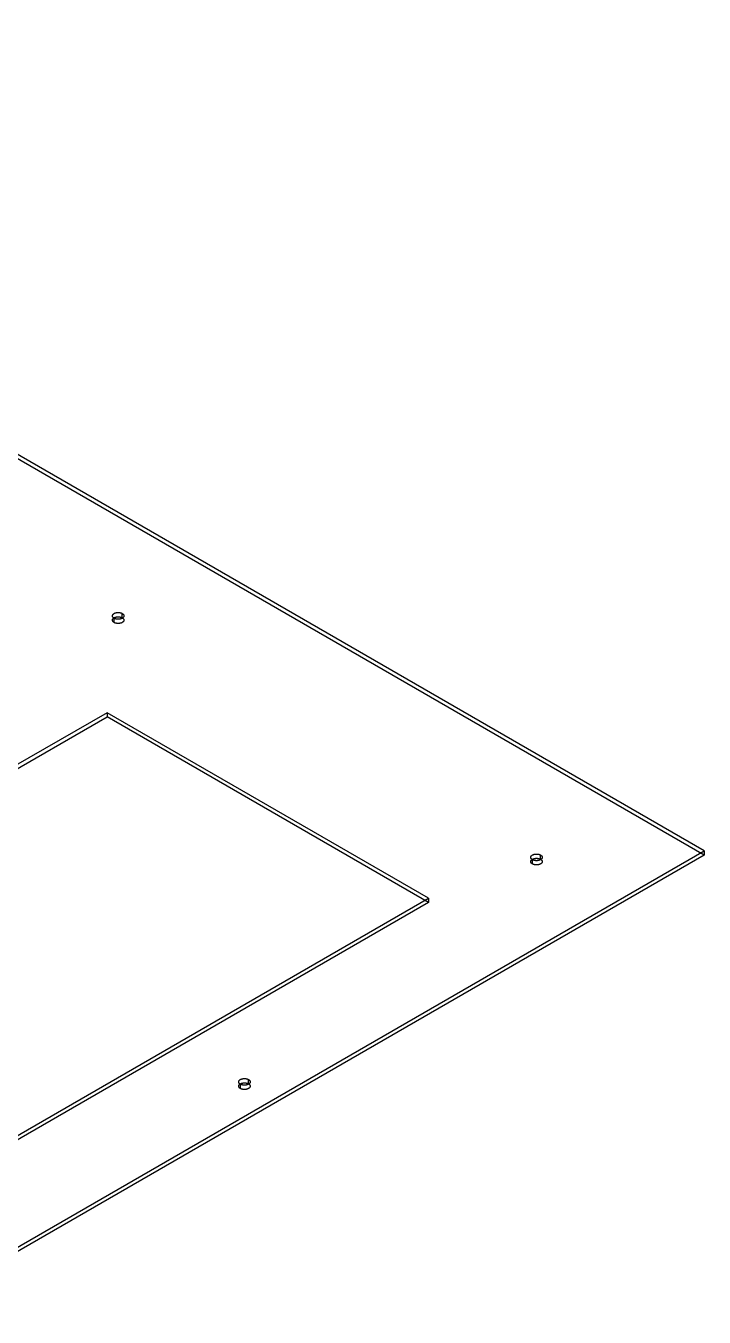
# Model space of a CAD drawing. Header units: inches. Extents: x 5 to 369, y 5 to 237.
# Drawn here: x 130.24 to 141.24, y 24.29 to 45.23 of the extents above; entities that cross this region are included whole.
import ezdxf

# ---------------------------------------------------------------- set-up
doc = ezdxf.new("R2010")
doc.units = ezdxf.units.IN
doc.header["$MEASUREMENT"] = 0

msp = doc.modelspace()

# ---------------------------------------------------------------- linework, layer by layer
at = {"layer": 'OUTLINE'}
for p, q in [((141.236, 31.854), (113.319, 47.972)), ((141.236, 31.784), (113.319, 47.902)), ((131.641, 35.671), (131.642, 35.673)), ((131.641, 35.668), (131.641, 35.671)), ((131.641, 35.665), (131.641, 35.668)), ((131.641, 35.663), (131.641, 35.665)), ((131.641, 35.66), (131.641, 35.663)), ((131.642, 35.657), (131.641, 35.66)), ((131.641, 35.601), (131.642, 35.603)), ((131.642, 35.676), (131.643, 35.678)), ((131.642, 35.673), (131.642, 35.676)), ((131.642, 35.655), (131.642, 35.657)), ((131.643, 35.652), (131.642, 35.655)), ((131.642, 35.606), (131.643, 35.609)), ((131.642, 35.603), (131.642, 35.606)), ((131.643, 35.678), (131.645, 35.681)), ((131.645, 35.65), (131.643, 35.652)), ((131.643, 35.609), (131.645, 35.611)), ((131.645, 35.681), (131.646, 35.683)), ((131.646, 35.647), (131.645, 35.65)), ((131.645, 35.611), (131.646, 35.614)), ((131.646, 35.683), (131.648, 35.686)), ((131.648, 35.645), (131.646, 35.647)), ((131.646, 35.614), (131.648, 35.616)), ((131.648, 35.686), (131.65, 35.688)), ((131.65, 35.642), (131.648, 35.645)), ((131.648, 35.616), (131.65, 35.619)), ((131.65, 35.688), (131.652, 35.691)), ((131.652, 35.64), (131.65, 35.642)), ((131.65, 35.619), (131.652, 35.621)), ((131.652, 35.691), (131.654, 35.693)), ((131.654, 35.638), (131.652, 35.64)), ((131.652, 35.621), (131.654, 35.623)), ((131.654, 35.693), (131.656, 35.695)), ((131.656, 35.635), (131.654, 35.638)), ((131.654, 35.623), (131.656, 35.626)), ((131.656, 35.695), (131.659, 35.697)), ((131.659, 35.633), (131.656, 35.635)), ((131.656, 35.626), (131.659, 35.628)), ((131.659, 35.697), (131.662, 35.7)), ((131.662, 35.631), (131.659, 35.633)), ((131.659, 35.628), (131.662, 35.63)), ((131.662, 35.7), (131.665, 35.702)), ((131.662, 35.63), (131.665, 35.632)), ((131.665, 35.629), (131.662, 35.631)), ((131.665, 35.702), (131.668, 35.703)), ((131.665, 35.632), (131.668, 35.634)), ((131.668, 35.627), (131.665, 35.629)), ((131.668, 35.703), (131.671, 35.705)), ((131.668, 35.634), (131.671, 35.636)), ((131.668, 35.557), (131.668, 35.627)), ((131.671, 35.625), (131.668, 35.627)), ((131.671, 35.705), (131.675, 35.707)), ((131.671, 35.636), (131.675, 35.637)), ((131.675, 35.624), (131.671, 35.625)), ((131.675, 35.707), (131.678, 35.709)), ((131.675, 35.637), (131.678, 35.639)), ((131.678, 35.622), (131.675, 35.624)), ((131.678, 35.709), (131.682, 35.71)), ((131.678, 35.639), (131.682, 35.64)), ((131.682, 35.62), (131.678, 35.622)), ((131.682, 35.71), (131.686, 35.712)), ((131.682, 35.64), (131.686, 35.642)), ((131.686, 35.619), (131.682, 35.62)), ((131.686, 35.712), (131.69, 35.713)), ((131.686, 35.642), (131.69, 35.643)), ((131.69, 35.618), (131.686, 35.619)), ((131.69, 35.713), (131.694, 35.714)), ((131.69, 35.643), (131.694, 35.644)), ((131.694, 35.617), (131.69, 35.618)), ((131.694, 35.714), (131.698, 35.715)), ((131.694, 35.644), (131.698, 35.645)), ((131.698, 35.615), (131.694, 35.617)), ((131.698, 35.715), (131.703, 35.716)), ((131.698, 35.645), (131.703, 35.646)), ((131.703, 35.614), (131.698, 35.615)), ((131.703, 35.716), (131.707, 35.717)), ((131.703, 35.646), (131.707, 35.647)), ((131.707, 35.614), (131.703, 35.614)), ((131.707, 35.717), (131.711, 35.718)), ((131.707, 35.647), (131.711, 35.648)), ((131.711, 35.613), (131.707, 35.614)), ((131.711, 35.718), (131.716, 35.718)), ((131.711, 35.648), (131.716, 35.648)), ((131.716, 35.612), (131.711, 35.613)), ((131.716, 35.718), (131.72, 35.719)), ((131.716, 35.648), (131.72, 35.649)), ((131.72, 35.612), (131.716, 35.612)), ((131.72, 35.719), (131.725, 35.719)), ((131.72, 35.649), (131.725, 35.649)), ((131.725, 35.612), (131.72, 35.612)), ((131.725, 35.719), (131.73, 35.719)), ((131.725, 35.649), (131.73, 35.649)), ((131.73, 35.611), (131.725, 35.612)), ((131.73, 35.719), (131.734, 35.719)), ((131.73, 35.649), (131.734, 35.65)), ((131.734, 35.611), (131.73, 35.611)), ((131.734, 35.719), (131.739, 35.719)), ((131.734, 35.65), (131.739, 35.649)), ((131.739, 35.611), (131.734, 35.611)), ((131.739, 35.719), (131.743, 35.719)), ((131.739, 35.649), (131.743, 35.649)), ((131.743, 35.612), (131.739, 35.611)), ((131.743, 35.719), (131.748, 35.719)), ((131.743, 35.649), (131.748, 35.649)), ((131.748, 35.612), (131.743, 35.612)), ((131.748, 35.719), (131.752, 35.718)), ((131.748, 35.649), (131.752, 35.648)), ((131.752, 35.612), (131.748, 35.612)), ((131.752, 35.718), (131.757, 35.718)), ((131.752, 35.648), (131.757, 35.648)), ((131.757, 35.613), (131.752, 35.612)), ((131.757, 35.718), (131.761, 35.717)), ((131.757, 35.648), (131.761, 35.647)), ((131.761, 35.614), (131.757, 35.613)), ((131.761, 35.717), (131.766, 35.716)), ((131.761, 35.647), (131.766, 35.646)), ((131.766, 35.614), (131.761, 35.614)), ((131.766, 35.716), (131.77, 35.715)), ((131.766, 35.646), (131.77, 35.645)), ((131.77, 35.615), (131.766, 35.614)), ((131.77, 35.715), (131.774, 35.714)), ((131.77, 35.645), (131.774, 35.644)), ((131.774, 35.617), (131.77, 35.615)), ((131.774, 35.714), (131.778, 35.713)), ((131.774, 35.644), (131.778, 35.643)), ((131.778, 35.618), (131.774, 35.617)), ((131.778, 35.713), (131.782, 35.712)), ((131.778, 35.643), (131.782, 35.642)), ((131.782, 35.619), (131.778, 35.618)), ((131.782, 35.712), (131.786, 35.71)), ((131.782, 35.642), (131.786, 35.64)), ((131.786, 35.62), (131.782, 35.619)), ((131.786, 35.71), (131.79, 35.709)), ((131.786, 35.64), (131.79, 35.639)), ((131.79, 35.622), (131.786, 35.62)), ((131.79, 35.709), (131.793, 35.707)), ((131.79, 35.639), (131.793, 35.637)), ((131.793, 35.624), (131.79, 35.622)), ((131.793, 35.707), (131.797, 35.705)), ((131.793, 35.637), (131.797, 35.636)), ((131.797, 35.625), (131.793, 35.624)), ((131.797, 35.705), (131.8, 35.703)), ((131.797, 35.636), (131.8, 35.634)), ((131.8, 35.627), (131.797, 35.625)), ((131.8, 35.634), (131.8, 35.703)), ((131.8, 35.703), (131.803, 35.702)), ((131.8, 35.634), (131.803, 35.632)), ((131.803, 35.629), (131.8, 35.627)), ((131.803, 35.702), (131.806, 35.7)), ((131.803, 35.632), (131.806, 35.63)), ((131.806, 35.631), (131.803, 35.629)), ((131.806, 35.7), (131.809, 35.697)), ((131.809, 35.633), (131.806, 35.631)), ((131.806, 35.63), (131.809, 35.628)), ((131.809, 35.697), (131.812, 35.695)), ((131.812, 35.635), (131.809, 35.633)), ((131.809, 35.628), (131.812, 35.626)), ((131.812, 35.695), (131.814, 35.693)), ((131.814, 35.638), (131.812, 35.635)), ((131.812, 35.626), (131.814, 35.623)), ((131.814, 35.693), (131.817, 35.691)), ((131.817, 35.64), (131.814, 35.638)), ((131.814, 35.623), (131.817, 35.621)), ((131.817, 35.691), (131.819, 35.688)), ((131.819, 35.642), (131.817, 35.64)), ((131.817, 35.621), (131.819, 35.619)), ((131.819, 35.688), (131.82, 35.686)), ((131.82, 35.645), (131.819, 35.642)), ((131.819, 35.619), (131.82, 35.616)), ((131.82, 35.686), (131.822, 35.683)), ((131.822, 35.647), (131.82, 35.645)), ((131.82, 35.616), (131.822, 35.614)), ((131.822, 35.683), (131.824, 35.681)), ((131.824, 35.65), (131.822, 35.647)), ((131.822, 35.614), (131.824, 35.611)), ((131.824, 35.681), (131.825, 35.678)), ((131.825, 35.652), (131.824, 35.65)), ((131.824, 35.611), (131.825, 35.609)), ((131.825, 35.678), (131.826, 35.676)), ((131.826, 35.655), (131.825, 35.652)), ((131.825, 35.609), (131.826, 35.606)), ((131.826, 35.676), (131.827, 35.673)), ((131.827, 35.657), (131.826, 35.655)), ((131.826, 35.606), (131.827, 35.603)), ((131.827, 35.673), (131.827, 35.671)), ((131.827, 35.671), (131.827, 35.668)), ((131.827, 35.668), (131.828, 35.665)), ((131.828, 35.665), (131.827, 35.663)), ((131.827, 35.663), (131.827, 35.66)), ((131.827, 35.66), (131.827, 35.657)), ((131.827, 35.603), (131.827, 35.601)), ((131.641, 35.598), (131.641, 35.601)), ((131.641, 35.596), (131.641, 35.598)), ((131.641, 35.593), (131.641, 35.596)), ((131.641, 35.59), (131.641, 35.593)), ((131.642, 35.588), (131.641, 35.59)), ((131.642, 35.585), (131.642, 35.588)), ((131.643, 35.582), (131.642, 35.585)), ((131.645, 35.58), (131.643, 35.582)), ((131.646, 35.577), (131.645, 35.58)), ((131.648, 35.575), (131.646, 35.577)), ((131.65, 35.572), (131.648, 35.575)), ((131.652, 35.57), (131.65, 35.572)), ((131.654, 35.568), (131.652, 35.57)), ((131.656, 35.566), (131.654, 35.568)), ((131.659, 35.563), (131.656, 35.566)), ((131.662, 35.561), (131.659, 35.563)), ((131.665, 35.559), (131.662, 35.561)), ((131.668, 35.557), (131.665, 35.559)), ((131.671, 35.556), (131.668, 35.557)), ((131.675, 35.554), (131.671, 35.556)), ((131.678, 35.552), (131.675, 35.554)), ((131.682, 35.551), (131.678, 35.552)), ((131.686, 35.549), (131.682, 35.551)), ((131.69, 35.548), (131.686, 35.549)), ((131.694, 35.547), (131.69, 35.548)), ((131.698, 35.546), (131.694, 35.547)), ((131.703, 35.545), (131.698, 35.546)), ((131.707, 35.544), (131.703, 35.545)), ((131.711, 35.543), (131.707, 35.544)), ((131.716, 35.543), (131.711, 35.543)), ((131.72, 35.542), (131.716, 35.543)), ((131.725, 35.542), (131.72, 35.542)), ((131.73, 35.542), (131.725, 35.542)), ((131.734, 35.542), (131.73, 35.542)), ((131.739, 35.542), (131.734, 35.542)), ((131.743, 35.542), (131.739, 35.542)), ((131.748, 35.542), (131.743, 35.542)), ((131.752, 35.543), (131.748, 35.542)), ((131.757, 35.543), (131.752, 35.543)), ((131.761, 35.544), (131.757, 35.543)), ((131.766, 35.545), (131.761, 35.544)), ((131.77, 35.546), (131.766, 35.545)), ((131.774, 35.547), (131.77, 35.546)), ((131.778, 35.548), (131.774, 35.547)), ((131.782, 35.549), (131.778, 35.548)), ((131.786, 35.551), (131.782, 35.549)), ((131.79, 35.552), (131.786, 35.551)), ((131.793, 35.554), (131.79, 35.552)), ((131.797, 35.556), (131.793, 35.554)), ((131.8, 35.557), (131.797, 35.556)), ((131.803, 35.559), (131.8, 35.557)), ((131.806, 35.561), (131.803, 35.559)), ((131.809, 35.563), (131.806, 35.561)), ((131.812, 35.566), (131.809, 35.563)), ((131.814, 35.568), (131.812, 35.566)), ((131.817, 35.57), (131.814, 35.568)), ((131.819, 35.572), (131.817, 35.57)), ((131.82, 35.575), (131.819, 35.572)), ((131.822, 35.577), (131.82, 35.575)), ((131.824, 35.58), (131.822, 35.577)), ((131.825, 35.582), (131.824, 35.58)), ((131.826, 35.585), (131.825, 35.582)), ((131.827, 35.588), (131.826, 35.585)), ((131.827, 35.601), (131.827, 35.598)), ((131.827, 35.598), (131.828, 35.596)), ((131.828, 35.596), (131.827, 35.593)), ((131.827, 35.593), (131.827, 35.59)), ((131.827, 35.59), (131.827, 35.588)), ((131.553, 34.095), (123.048, 29.185)), ((123.048, 29.115), (131.553, 34.026)), ((131.553, 34.095), (131.553, 34.026)), ((136.765, 31.086), (131.553, 34.095)), ((136.765, 31.016), (131.553, 34.026)), ((128.26, 24.361), (141.236, 31.854)), ((141.236, 31.854), (141.236, 31.784)), ((141.236, 31.784), (128.26, 24.292)), ((138.424, 31.754), (138.425, 31.757)), ((138.424, 31.752), (138.424, 31.754)), ((138.424, 31.749), (138.424, 31.752)), ((138.424, 31.746), (138.424, 31.749)), ((138.424, 31.744), (138.424, 31.746)), ((138.425, 31.741), (138.424, 31.744)), ((138.424, 31.685), (138.425, 31.687)), ((138.424, 31.682), (138.424, 31.685)), ((138.424, 31.679), (138.424, 31.682)), ((138.424, 31.677), (138.424, 31.679)), ((138.424, 31.674), (138.424, 31.677)), ((138.425, 31.671), (138.424, 31.674)), ((138.425, 31.76), (138.426, 31.762)), ((138.425, 31.757), (138.425, 31.76)), ((138.425, 31.739), (138.425, 31.741)), ((138.426, 31.736), (138.425, 31.739)), ((138.425, 31.69), (138.426, 31.692)), ((138.425, 31.687), (138.425, 31.69)), ((138.425, 31.669), (138.425, 31.671)), ((138.426, 31.666), (138.425, 31.669)), ((138.426, 31.762), (138.428, 31.765)), ((138.428, 31.733), (138.426, 31.736)), ((138.426, 31.692), (138.428, 31.695)), ((138.428, 31.664), (138.426, 31.666)), ((138.428, 31.765), (138.429, 31.767)), ((138.429, 31.731), (138.428, 31.733)), ((138.428, 31.695), (138.429, 31.697)), ((138.429, 31.661), (138.428, 31.664)), ((138.429, 31.767), (138.431, 31.77)), ((138.431, 31.728), (138.429, 31.731)), ((138.429, 31.697), (138.431, 31.7)), ((138.431, 31.659), (138.429, 31.661)), ((138.431, 31.77), (138.433, 31.772)), ((138.433, 31.726), (138.431, 31.728)), ((138.431, 31.7), (138.433, 31.702)), ((138.433, 31.656), (138.431, 31.659)), ((138.433, 31.772), (138.435, 31.775)), ((138.435, 31.724), (138.433, 31.726)), ((138.433, 31.702), (138.435, 31.705)), ((138.435, 31.654), (138.433, 31.656)), ((138.435, 31.775), (138.437, 31.777)), ((138.437, 31.721), (138.435, 31.724)), ((138.435, 31.705), (138.437, 31.707)), ((138.437, 31.652), (138.435, 31.654)), ((138.437, 31.777), (138.439, 31.779)), ((138.439, 31.719), (138.437, 31.721)), ((138.437, 31.707), (138.439, 31.709)), ((138.439, 31.649), (138.437, 31.652)), ((138.439, 31.779), (138.442, 31.781)), ((138.442, 31.717), (138.439, 31.719)), ((138.439, 31.709), (138.442, 31.711)), ((138.442, 31.647), (138.439, 31.649)), ((138.442, 31.781), (138.445, 31.783)), ((138.445, 31.715), (138.442, 31.717)), ((138.442, 31.711), (138.445, 31.714)), ((138.445, 31.645), (138.442, 31.647)), ((138.445, 31.783), (138.448, 31.785)), ((138.445, 31.714), (138.448, 31.716)), ((138.448, 31.713), (138.445, 31.715)), ((138.448, 31.643), (138.445, 31.645)), ((138.448, 31.785), (138.451, 31.787)), ((138.448, 31.716), (138.451, 31.717)), ((138.451, 31.711), (138.448, 31.713)), ((138.451, 31.641), (138.448, 31.643)), ((138.451, 31.787), (138.454, 31.789)), ((138.451, 31.717), (138.454, 31.719)), ((138.451, 31.641), (138.451, 31.711)), ((138.454, 31.709), (138.451, 31.711)), ((138.454, 31.639), (138.451, 31.641)), ((138.454, 31.789), (138.458, 31.791)), ((138.454, 31.719), (138.458, 31.721)), ((138.458, 31.707), (138.454, 31.709)), ((138.458, 31.638), (138.454, 31.639)), ((138.458, 31.791), (138.461, 31.792)), ((138.458, 31.721), (138.461, 31.723)), ((138.461, 31.706), (138.458, 31.707)), ((138.461, 31.636), (138.458, 31.638)), ((138.461, 31.792), (138.465, 31.794)), ((138.461, 31.723), (138.465, 31.724)), ((138.465, 31.704), (138.461, 31.706)), ((138.465, 31.634), (138.461, 31.636)), ((138.465, 31.794), (138.469, 31.795)), ((138.465, 31.724), (138.469, 31.726)), ((138.469, 31.703), (138.465, 31.704)), ((138.469, 31.633), (138.465, 31.634)), ((138.469, 31.795), (138.473, 31.797)), ((138.469, 31.726), (138.473, 31.727)), ((138.473, 31.701), (138.469, 31.703)), ((138.473, 31.632), (138.469, 31.633)), ((138.473, 31.797), (138.477, 31.798)), ((138.473, 31.727), (138.477, 31.728)), ((138.477, 31.7), (138.473, 31.701)), ((138.477, 31.631), (138.473, 31.632)), ((138.477, 31.798), (138.481, 31.799)), ((138.477, 31.728), (138.481, 31.729)), ((138.481, 31.699), (138.477, 31.7)), ((138.481, 31.629), (138.477, 31.631)), ((138.481, 31.799), (138.486, 31.8)), ((138.481, 31.729), (138.486, 31.73)), ((138.486, 31.698), (138.481, 31.699)), ((138.486, 31.628), (138.481, 31.629)), ((138.486, 31.8), (138.49, 31.801)), ((138.486, 31.73), (138.49, 31.731)), ((138.49, 31.697), (138.486, 31.698)), ((138.49, 31.628), (138.486, 31.628)), ((138.49, 31.801), (138.494, 31.801)), ((138.49, 31.731), (138.494, 31.732)), ((138.494, 31.697), (138.49, 31.697)), ((138.494, 31.627), (138.49, 31.628)), ((138.494, 31.801), (138.499, 31.802)), ((138.494, 31.732), (138.499, 31.732)), ((138.499, 31.696), (138.494, 31.697)), ((138.499, 31.626), (138.494, 31.627)), ((138.499, 31.802), (138.503, 31.802)), ((138.499, 31.732), (138.503, 31.733)), ((138.503, 31.696), (138.499, 31.696)), ((138.503, 31.626), (138.499, 31.626)), ((138.503, 31.802), (138.508, 31.803)), ((138.503, 31.733), (138.508, 31.733)), ((138.508, 31.695), (138.503, 31.696)), ((138.508, 31.626), (138.503, 31.626)), ((138.508, 31.803), (138.512, 31.803)), ((138.508, 31.733), (138.512, 31.733)), ((138.512, 31.695), (138.508, 31.695)), ((138.512, 31.625), (138.508, 31.626)), ((138.512, 31.803), (138.517, 31.803)), ((138.512, 31.733), (138.517, 31.733)), ((138.517, 31.695), (138.512, 31.695)), ((138.517, 31.625), (138.512, 31.625)), ((138.517, 31.803), (138.522, 31.803)), ((138.517, 31.733), (138.522, 31.733)), ((138.522, 31.695), (138.517, 31.695)), ((138.522, 31.625), (138.517, 31.625)), ((138.522, 31.803), (138.526, 31.803)), ((138.522, 31.733), (138.526, 31.733)), ((138.526, 31.695), (138.522, 31.695)), ((138.526, 31.626), (138.522, 31.625)), ((138.526, 31.803), (138.531, 31.802)), ((138.526, 31.733), (138.531, 31.733)), ((138.531, 31.696), (138.526, 31.695)), ((138.531, 31.626), (138.526, 31.626)), ((138.531, 31.802), (138.535, 31.802)), ((138.531, 31.733), (138.535, 31.732)), ((138.535, 31.696), (138.531, 31.696)), ((138.535, 31.626), (138.531, 31.626)), ((138.535, 31.802), (138.54, 31.801)), ((138.535, 31.732), (138.54, 31.732)), ((138.54, 31.697), (138.535, 31.696)), ((138.54, 31.627), (138.535, 31.626)), ((138.54, 31.801), (138.544, 31.801)), ((138.54, 31.732), (138.544, 31.731)), ((138.544, 31.697), (138.54, 31.697)), ((138.544, 31.628), (138.54, 31.627)), ((138.544, 31.801), (138.549, 31.8)), ((138.544, 31.731), (138.549, 31.73)), ((138.549, 31.698), (138.544, 31.697)), ((138.549, 31.628), (138.544, 31.628)), ((138.549, 31.8), (138.553, 31.799)), ((138.549, 31.73), (138.553, 31.729)), ((138.553, 31.699), (138.549, 31.698)), ((138.553, 31.629), (138.549, 31.628)), ((138.553, 31.799), (138.557, 31.798)), ((138.553, 31.729), (138.557, 31.728)), ((138.557, 31.7), (138.553, 31.699)), ((138.557, 31.631), (138.553, 31.629)), ((138.557, 31.798), (138.561, 31.797)), ((138.557, 31.728), (138.561, 31.727)), ((138.561, 31.701), (138.557, 31.7)), ((138.561, 31.632), (138.557, 31.631)), ((138.561, 31.797), (138.565, 31.795)), ((138.561, 31.727), (138.565, 31.726)), ((138.565, 31.703), (138.561, 31.701)), ((138.565, 31.633), (138.561, 31.632)), ((138.565, 31.795), (138.569, 31.794)), ((138.565, 31.726), (138.569, 31.724)), ((138.569, 31.704), (138.565, 31.703)), ((138.569, 31.634), (138.565, 31.633)), ((138.569, 31.794), (138.573, 31.792)), ((138.569, 31.724), (138.573, 31.723)), ((138.573, 31.706), (138.569, 31.704)), ((138.573, 31.636), (138.569, 31.634)), ((138.573, 31.792), (138.576, 31.791)), ((138.573, 31.723), (138.576, 31.721)), ((138.576, 31.707), (138.573, 31.706)), ((138.576, 31.638), (138.573, 31.636)), ((138.576, 31.791), (138.58, 31.789)), ((138.576, 31.721), (138.58, 31.719)), ((138.58, 31.709), (138.576, 31.707)), ((138.58, 31.639), (138.576, 31.638)), ((138.58, 31.789), (138.583, 31.787)), ((138.58, 31.719), (138.583, 31.717)), ((138.583, 31.711), (138.58, 31.709)), ((138.583, 31.641), (138.58, 31.639)), ((138.583, 31.787), (138.586, 31.785)), ((138.583, 31.717), (138.583, 31.787)), ((138.583, 31.717), (138.586, 31.716)), ((138.586, 31.713), (138.583, 31.711)), ((138.586, 31.643), (138.583, 31.641)), ((138.586, 31.785), (138.589, 31.783)), ((138.586, 31.716), (138.589, 31.714)), ((138.589, 31.715), (138.586, 31.713)), ((138.589, 31.645), (138.586, 31.643)), ((138.589, 31.783), (138.592, 31.781)), ((138.592, 31.717), (138.589, 31.715)), ((138.589, 31.714), (138.592, 31.711)), ((138.592, 31.647), (138.589, 31.645)), ((138.592, 31.781), (138.595, 31.779)), ((138.595, 31.719), (138.592, 31.717)), ((138.592, 31.711), (138.595, 31.709)), ((138.595, 31.649), (138.592, 31.647)), ((138.595, 31.779), (138.597, 31.777)), ((138.597, 31.721), (138.595, 31.719)), ((138.595, 31.709), (138.597, 31.707)), ((138.597, 31.652), (138.595, 31.649)), ((138.597, 31.777), (138.599, 31.775)), ((138.599, 31.724), (138.597, 31.721)), ((138.597, 31.707), (138.599, 31.705)), ((138.599, 31.654), (138.597, 31.652)), ((138.599, 31.775), (138.602, 31.772)), ((138.602, 31.726), (138.599, 31.724)), ((138.599, 31.705), (138.602, 31.702)), ((138.602, 31.656), (138.599, 31.654)), ((138.602, 31.772), (138.603, 31.77)), ((138.603, 31.728), (138.602, 31.726)), ((138.602, 31.702), (138.603, 31.7)), ((138.603, 31.659), (138.602, 31.656)), ((138.603, 31.77), (138.605, 31.767)), ((138.605, 31.731), (138.603, 31.728)), ((138.603, 31.7), (138.605, 31.697)), ((138.605, 31.661), (138.603, 31.659)), ((138.605, 31.767), (138.606, 31.765)), ((138.606, 31.733), (138.605, 31.731)), ((138.605, 31.697), (138.606, 31.695)), ((138.606, 31.664), (138.605, 31.661)), ((138.606, 31.765), (138.608, 31.762)), ((138.608, 31.736), (138.606, 31.733)), ((138.606, 31.695), (138.608, 31.692)), ((138.608, 31.666), (138.606, 31.664)), ((138.608, 31.762), (138.609, 31.76)), ((138.609, 31.739), (138.608, 31.736)), ((138.608, 31.692), (138.609, 31.69)), ((138.609, 31.669), (138.608, 31.666)), ((138.609, 31.76), (138.61, 31.757)), ((138.61, 31.741), (138.609, 31.739)), ((138.609, 31.69), (138.61, 31.687)), ((138.61, 31.671), (138.609, 31.669)), ((138.61, 31.757), (138.61, 31.754)), ((138.61, 31.754), (138.61, 31.752)), ((138.61, 31.752), (138.611, 31.749)), ((138.611, 31.749), (138.61, 31.746)), ((138.61, 31.746), (138.61, 31.744)), ((138.61, 31.744), (138.61, 31.741)), ((138.61, 31.687), (138.61, 31.685)), ((138.61, 31.685), (138.61, 31.682)), ((138.61, 31.682), (138.611, 31.679)), ((138.611, 31.679), (138.61, 31.677)), ((138.61, 31.677), (138.61, 31.674)), ((138.61, 31.674), (138.61, 31.671)), ((128.26, 26.176), (136.765, 31.086)), ((136.765, 31.016), (128.26, 26.106)), ((136.765, 31.086), (136.765, 31.016)), ((133.688, 28.113), (133.689, 28.116)), ((133.688, 28.11), (133.688, 28.113)), ((133.688, 28.108), (133.688, 28.11)), ((133.688, 28.105), (133.688, 28.108)), ((133.688, 28.102), (133.688, 28.105)), ((133.689, 28.1), (133.688, 28.102)), ((133.689, 28.118), (133.69, 28.121)), ((133.689, 28.116), (133.689, 28.118)), ((133.689, 28.097), (133.689, 28.1)), ((133.69, 28.094), (133.689, 28.097)), ((133.69, 28.121), (133.692, 28.123)), ((133.692, 28.092), (133.69, 28.094)), ((133.692, 28.123), (133.693, 28.126)), ((133.693, 28.089), (133.692, 28.092)), ((133.693, 28.126), (133.695, 28.128)), ((133.695, 28.087), (133.693, 28.089)), ((133.695, 28.128), (133.697, 28.131)), ((133.697, 28.085), (133.695, 28.087)), ((133.697, 28.131), (133.699, 28.133)), ((133.699, 28.082), (133.697, 28.085)), ((133.697, 28.061), (133.699, 28.063)), ((133.699, 28.133), (133.701, 28.135)), ((133.701, 28.08), (133.699, 28.082)), ((133.699, 28.063), (133.701, 28.066)), ((133.701, 28.135), (133.703, 28.138)), ((133.703, 28.078), (133.701, 28.08)), ((133.701, 28.066), (133.703, 28.068)), ((133.703, 28.138), (133.706, 28.14)), ((133.706, 28.075), (133.703, 28.078)), ((133.703, 28.068), (133.706, 28.07)), ((133.706, 28.14), (133.709, 28.142)), ((133.709, 28.073), (133.706, 28.075)), ((133.706, 28.07), (133.709, 28.072)), ((133.709, 28.142), (133.712, 28.144)), ((133.709, 28.072), (133.712, 28.074)), ((133.712, 28.071), (133.709, 28.073)), ((133.712, 28.144), (133.715, 28.146)), ((133.712, 28.074), (133.715, 28.076)), ((133.715, 28.069), (133.712, 28.071)), ((133.715, 28.146), (133.718, 28.148)), ((133.715, 28.076), (133.718, 28.078)), ((133.715, 28), (133.715, 28.069)), ((133.718, 28.068), (133.715, 28.069)), ((133.718, 28.148), (133.722, 28.149)), ((133.718, 28.078), (133.722, 28.08)), ((133.722, 28.066), (133.718, 28.068)), ((133.722, 28.149), (133.725, 28.151)), ((133.722, 28.08), (133.725, 28.081)), ((133.725, 28.064), (133.722, 28.066)), ((133.725, 28.151), (133.729, 28.152)), ((133.725, 28.081), (133.729, 28.083)), ((133.729, 28.063), (133.725, 28.064)), ((133.729, 28.152), (133.733, 28.154)), ((133.729, 28.083), (133.733, 28.084)), ((133.733, 28.154), (133.737, 28.155)), ((133.733, 28.084), (133.737, 28.085)), ((133.737, 28.155), (133.741, 28.156)), ((133.737, 28.085), (133.741, 28.087)), ((133.741, 28.156), (133.745, 28.157)), ((133.741, 28.087), (133.745, 28.088)), ((133.745, 28.157), (133.75, 28.158)), ((133.745, 28.088), (133.75, 28.089)), ((133.75, 28.158), (133.754, 28.159)), ((133.75, 28.089), (133.754, 28.089)), ((133.754, 28.159), (133.758, 28.16)), ((133.754, 28.089), (133.758, 28.09)), ((133.758, 28.16), (133.763, 28.161)), ((133.758, 28.09), (133.763, 28.091)), ((133.763, 28.161), (133.767, 28.161)), ((133.763, 28.091), (133.767, 28.091)), ((133.767, 28.161), (133.772, 28.161)), ((133.767, 28.091), (133.772, 28.092)), ((133.772, 28.161), (133.777, 28.161)), ((133.772, 28.092), (133.777, 28.092)), ((133.777, 28.161), (133.781, 28.162)), ((133.777, 28.092), (133.781, 28.092)), ((133.781, 28.162), (133.786, 28.161)), ((133.781, 28.092), (133.786, 28.092)), ((133.786, 28.161), (133.79, 28.161)), ((133.786, 28.092), (133.79, 28.092)), ((133.79, 28.161), (133.795, 28.161)), ((133.79, 28.092), (133.795, 28.091)), ((133.795, 28.161), (133.799, 28.161)), ((133.795, 28.091), (133.799, 28.091)), ((133.799, 28.161), (133.804, 28.16)), ((133.799, 28.091), (133.804, 28.09)), ((133.804, 28.16), (133.808, 28.159)), ((133.804, 28.09), (133.808, 28.089)), ((133.808, 28.159), (133.813, 28.158)), ((133.808, 28.089), (133.813, 28.089)), ((133.813, 28.158), (133.817, 28.157)), ((133.813, 28.089), (133.817, 28.088)), ((133.817, 28.157), (133.821, 28.156)), ((133.817, 28.088), (133.821, 28.087)), ((133.821, 28.156), (133.825, 28.155)), ((133.821, 28.087), (133.825, 28.085)), ((133.825, 28.155), (133.829, 28.154)), ((133.825, 28.085), (133.829, 28.084)), ((133.829, 28.154), (133.833, 28.152)), ((133.829, 28.084), (133.833, 28.083)), ((133.833, 28.152), (133.837, 28.151)), ((133.833, 28.083), (133.837, 28.081)), ((133.837, 28.064), (133.833, 28.063)), ((133.837, 28.151), (133.84, 28.149)), ((133.837, 28.081), (133.84, 28.08)), ((133.84, 28.066), (133.837, 28.064)), ((133.84, 28.149), (133.844, 28.148)), ((133.84, 28.08), (133.844, 28.078)), ((133.844, 28.068), (133.84, 28.066)), ((133.844, 28.148), (133.847, 28.146)), ((133.844, 28.078), (133.847, 28.076)), ((133.847, 28.069), (133.844, 28.068)), ((133.847, 28.146), (133.85, 28.144)), ((133.847, 28.076), (133.847, 28.146)), ((133.847, 28.076), (133.85, 28.074)), ((133.85, 28.071), (133.847, 28.069)), ((133.85, 28.144), (133.853, 28.142)), ((133.85, 28.074), (133.853, 28.072)), ((133.853, 28.073), (133.85, 28.071)), ((133.853, 28.142), (133.856, 28.14)), ((133.856, 28.075), (133.853, 28.073)), ((133.853, 28.072), (133.856, 28.07)), ((133.856, 28.14), (133.859, 28.138)), ((133.859, 28.078), (133.856, 28.075)), ((133.856, 28.07), (133.859, 28.068)), ((133.859, 28.138), (133.861, 28.135)), ((133.861, 28.08), (133.859, 28.078)), ((133.859, 28.068), (133.861, 28.066)), ((133.861, 28.135), (133.864, 28.133)), ((133.864, 28.082), (133.861, 28.08)), ((133.861, 28.066), (133.864, 28.063)), ((133.864, 28.133), (133.866, 28.131)), ((133.866, 28.085), (133.864, 28.082)), ((133.864, 28.063), (133.866, 28.061)), ((133.866, 28.131), (133.867, 28.128)), ((133.867, 28.087), (133.866, 28.085)), ((133.867, 28.128), (133.869, 28.126)), ((133.869, 28.089), (133.867, 28.087)), ((133.869, 28.126), (133.871, 28.123)), ((133.871, 28.092), (133.869, 28.089)), ((133.871, 28.123), (133.872, 28.121)), ((133.872, 28.094), (133.871, 28.092)), ((133.872, 28.121), (133.873, 28.118)), ((133.873, 28.097), (133.872, 28.094)), ((133.873, 28.118), (133.874, 28.116)), ((133.874, 28.1), (133.873, 28.097)), ((133.874, 28.116), (133.874, 28.113)), ((133.874, 28.113), (133.874, 28.11)), ((133.874, 28.11), (133.875, 28.108)), ((133.875, 28.108), (133.874, 28.105)), ((133.874, 28.105), (133.874, 28.102)), ((133.874, 28.102), (133.874, 28.1)), ((133.688, 28.043), (133.689, 28.046)), ((133.688, 28.04), (133.688, 28.043)), ((133.688, 28.038), (133.688, 28.04)), ((133.688, 28.035), (133.688, 28.038)), ((133.688, 28.033), (133.688, 28.035)), ((133.689, 28.03), (133.688, 28.033)), ((133.689, 28.048), (133.69, 28.051)), ((133.689, 28.046), (133.689, 28.048)), ((133.689, 28.027), (133.689, 28.03)), ((133.69, 28.025), (133.689, 28.027)), ((133.69, 28.051), (133.692, 28.053)), ((133.692, 28.022), (133.69, 28.025)), ((133.692, 28.053), (133.693, 28.056)), ((133.693, 28.02), (133.692, 28.022)), ((133.693, 28.056), (133.695, 28.058)), ((133.695, 28.017), (133.693, 28.02)), ((133.695, 28.058), (133.697, 28.061)), ((133.697, 28.015), (133.695, 28.017)), ((133.699, 28.012), (133.697, 28.015)), ((133.701, 28.01), (133.699, 28.012)), ((133.703, 28.008), (133.701, 28.01)), ((133.706, 28.006), (133.703, 28.008)), ((133.709, 28.004), (133.706, 28.006)), ((133.712, 28.002), (133.709, 28.004)), ((133.715, 28), (133.712, 28.002)), ((133.718, 27.998), (133.715, 28)), ((133.722, 27.996), (133.718, 27.998)), ((133.725, 27.994), (133.722, 27.996)), ((133.729, 27.993), (133.725, 27.994)), ((133.733, 28.061), (133.729, 28.063)), ((133.733, 27.992), (133.729, 27.993)), ((133.737, 28.06), (133.733, 28.061)), ((133.737, 27.99), (133.733, 27.992)), ((133.741, 28.059), (133.737, 28.06)), ((133.741, 27.989), (133.737, 27.99)), ((133.745, 28.058), (133.741, 28.059)), ((133.745, 27.988), (133.741, 27.989)), ((133.75, 28.057), (133.745, 28.058)), ((133.75, 27.987), (133.745, 27.988)), ((133.754, 28.056), (133.75, 28.057)), ((133.754, 27.986), (133.75, 27.987)), ((133.758, 28.055), (133.754, 28.056)), ((133.758, 27.985), (133.754, 27.986)), ((133.763, 28.055), (133.758, 28.055)), ((133.763, 27.985), (133.758, 27.985)), ((133.767, 28.054), (133.763, 28.055)), ((133.767, 27.984), (133.763, 27.985)), ((133.772, 28.054), (133.767, 28.054)), ((133.772, 27.984), (133.767, 27.984)), ((133.777, 28.054), (133.772, 28.054)), ((133.777, 27.984), (133.772, 27.984)), ((133.781, 28.054), (133.777, 28.054)), ((133.781, 27.984), (133.777, 27.984)), ((133.786, 28.054), (133.781, 28.054)), ((133.786, 27.984), (133.781, 27.984)), ((133.79, 28.054), (133.786, 28.054)), ((133.79, 27.984), (133.786, 27.984)), ((133.795, 28.054), (133.79, 28.054)), ((133.795, 27.984), (133.79, 27.984)), ((133.799, 28.055), (133.795, 28.054)), ((133.799, 27.985), (133.795, 27.984)), ((133.804, 28.055), (133.799, 28.055)), ((133.804, 27.985), (133.799, 27.985)), ((133.808, 28.056), (133.804, 28.055)), ((133.808, 27.986), (133.804, 27.985)), ((133.813, 28.057), (133.808, 28.056)), ((133.813, 27.987), (133.808, 27.986)), ((133.817, 28.058), (133.813, 28.057)), ((133.817, 27.988), (133.813, 27.987)), ((133.821, 28.059), (133.817, 28.058)), ((133.821, 27.989), (133.817, 27.988)), ((133.825, 28.06), (133.821, 28.059)), ((133.825, 27.99), (133.821, 27.989)), ((133.829, 28.061), (133.825, 28.06)), ((133.829, 27.992), (133.825, 27.99)), ((133.833, 28.063), (133.829, 28.061)), ((133.833, 27.993), (133.829, 27.992)), ((133.837, 27.994), (133.833, 27.993)), ((133.84, 27.996), (133.837, 27.994)), ((133.844, 27.998), (133.84, 27.996)), ((133.847, 28), (133.844, 27.998)), ((133.85, 28.002), (133.847, 28)), ((133.853, 28.004), (133.85, 28.002)), ((133.856, 28.006), (133.853, 28.004)), ((133.859, 28.008), (133.856, 28.006)), ((133.861, 28.01), (133.859, 28.008)), ((133.864, 28.012), (133.861, 28.01)), ((133.866, 28.015), (133.864, 28.012)), ((133.866, 28.061), (133.867, 28.058)), ((133.867, 28.017), (133.866, 28.015)), ((133.867, 28.058), (133.869, 28.056)), ((133.869, 28.02), (133.867, 28.017)), ((133.869, 28.056), (133.871, 28.053)), ((133.871, 28.022), (133.869, 28.02)), ((133.871, 28.053), (133.872, 28.051)), ((133.872, 28.025), (133.871, 28.022)), ((133.872, 28.051), (133.873, 28.048)), ((133.873, 28.027), (133.872, 28.025)), ((133.873, 28.048), (133.874, 28.046)), ((133.874, 28.03), (133.873, 28.027)), ((133.874, 28.046), (133.874, 28.043)), ((133.874, 28.043), (133.874, 28.04)), ((133.874, 28.04), (133.875, 28.038)), ((133.875, 28.038), (133.874, 28.035)), ((133.874, 28.035), (133.874, 28.033)), ((133.874, 28.033), (133.874, 28.03))]:
    msp.add_line(p, q, dxfattribs=at)

doc.saveas('drawing.dxf')
